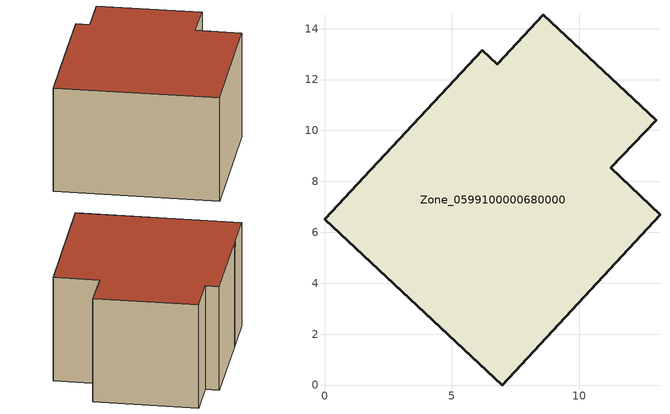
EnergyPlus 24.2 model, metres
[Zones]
Zone_0599100000680000
 floor ground (C_G): 0,6.51 1.81,8.45 2.11,8.77 6.2,13.16 6.79,12.61 8.6,14.54 13.04,10.4 11.25,8.54 13.18,6.69 6.98,0 z0
 wall outside (C_F): 6.98,0 13.18,6.69 11.25,8.54 13.04,10.4 8.6,14.54 6.79,12.61 6.2,13.16 2.11,8.77 1.81,8.45 0,6.51 6.98,0 z0:6.4
 roof outside (C_R): 1.81,8.45 0,6.51 6.98,0 13.18,6.69 11.25,8.54 13.04,10.4 8.6,14.54 6.79,12.61 6.2,13.16 2.11,8.77 z6.4
[BUILDING]
Pand.0599100000680000: North Axis=0; Terrain=City; Loads Convergence Tolerance Value=0.04; Temperature Convergence Tolerance Value=0.4; Solar Distribution=FullExterior; Maximum Number of Warmup Days=25; Minimum Number of Warmup Days=1
[Site:Location]
Rotterdam.The.Hague.AP_ZH_NLD Design_Conditions: Latitude=51.96; Longitude=4.45; Time Zone=1; Elevation=-4.5
[SITE:GROUNDTEMPERATURE:BUILDINGSURFACE]
18, 18, 18, 18, 18, 18, 18, 18, 18, 18, 18, 18
[MATERIAL] Thermal Absorptance=0.9; Solar Absorptance=0.7; Visible Absorptance=0.7
Name | Roughness | Thickness | Conductivity | Density | Specific Heat
G.D.1965 | MediumSmooth | 0.15 | 1 | 540 | 1210
F.D.1965 | Rough | 0.3 | 0.857143 | 1920 | 840
R.D.1965 | MediumRough | 0.2 | 0.08 | 1500 | 1000
[CONSTRUCTION]
C_G: G.D.1965
C_F: F.D.1965
C_R: R.D.1965
[ZONE]
Zone_0599100000680000: Type=1; Multiplier=1; Ceiling Height=Autocalculate; Volume=Autocalculate; Floor Area=autocalculate; Part of Total Floor Area=Yes
[ZONEINFILTRATION:DESIGNFLOWRATE]
Infil_Zone_0599100000680000: Zone or ZoneList or Space or SpaceList=Zone_0599100000680000; Schedule=AlwaysOn; Design Flow Rate Calculation Method=Flow/Area; Flow Rate per Floor Area=0.0042; Constant Term Coefficient=1; Temperature Term Coefficient=0; Velocity Term Coefficient=0; Velocity Squared Term Coefficient=0
[HVACTEMPLATE:ZONE:IDEALLOADSAIRSYSTEM]
Zone_0599100000680000: Maximum Heating Supply Air Temperature=50; Minimum Cooling Supply Air Temperature=13; Maximum Heating Supply Air Humidity Ratio=0.0156; Minimum Cooling Supply Air Humidity Ratio=0.0077; Heating Limit=NoLimit; Cooling Limit=NoLimit; Dehumidification Control Type=ConstantSensibleHeatRatio; Cooling Sensible Heat Ratio=0.7; Dehumidification Setpoint=60; Humidification Control Type=None; Humidification Setpoint=30; Outdoor Air Method=None; Outdoor Air Flow Rate per Person=0.00944; Outdoor Air Flow Rate per Zone Floor Area=0; Outdoor Air Flow Rate per Zone=0; Demand Controlled Ventilation Type=None; Outdoor Air Economizer Type=NoEconomizer; Heat Recovery Type=None; Sensible Heat Recovery Effectiveness=0.7; Latent Heat Recovery Effectiveness=0.65
[ZONECONTROL:THERMOSTAT]
ThermostatControl_Zone_0599100000680000: Zone or ZoneList=Zone_0599100000680000; Control Type Schedule=DualSetpointControlType; Control 1=Thermostat_Zone_0599100000680000; Temperature Difference Between Cutout And Setpoint=0
[THERMOSTATSETPOINT:DUALSETPOINT]
Thermostat_Zone_0599100000680000: Heating Setpoint Temperature Schedule=HeatingSetpoint_Zone_0599100000680000; Cooling Setpoint Temperature Schedule=CoolingSetpoint_Zone_0599100000680000
[SCHEDULE:COMPACT]
HeatingSetpoint_Zone_0599100000680000: Through: 12/31, For: AllDays, Until: 24:00, 21
CoolingSetpoint_Zone_0599100000680000: Through: 12/31, For: AllDays, Until: 24:00, 24
DualSetpointControlType: Through: 12/31, For: AllDays, Until: 24:00, 4
AlwaysOn: Through: 12/31, For: AllDays, Until: 24:00, 1
